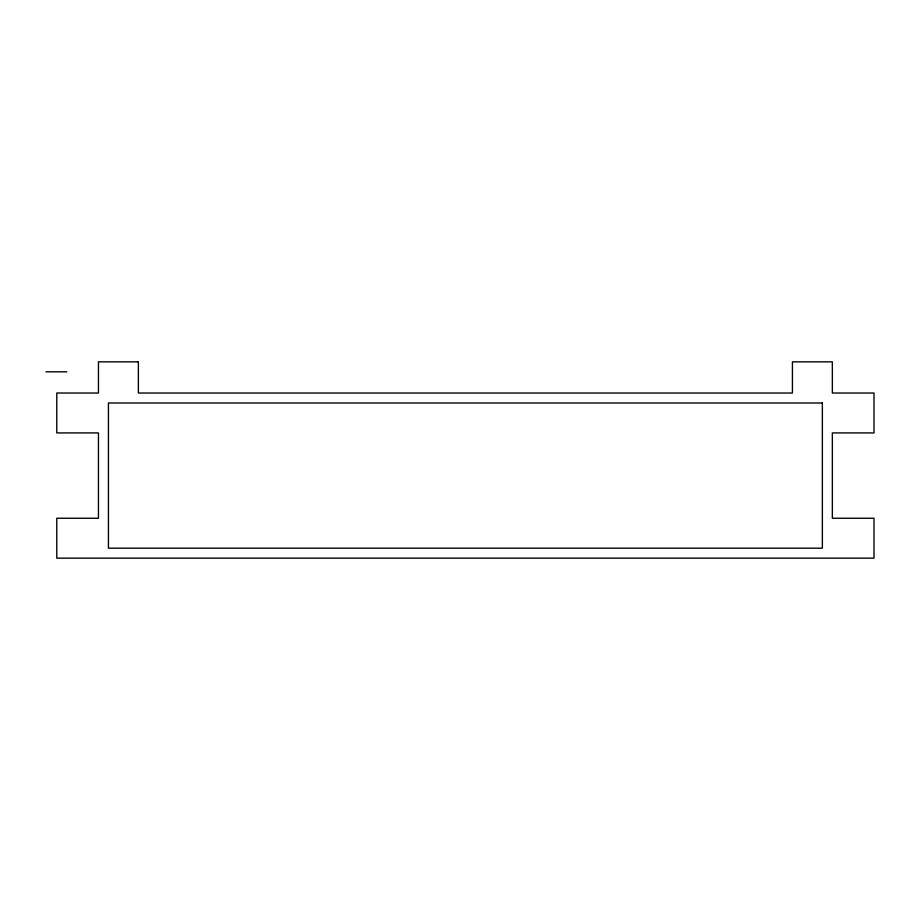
<?xml version="1.0" encoding="UTF-8"?>
<svg xmlns="http://www.w3.org/2000/svg" width="920" height="920" viewBox="0 0 920 920"><rect width="100%" height="100%" fill="white"/><g stroke="black" fill="none" stroke-linecap="round" stroke-linejoin="round"><path stroke-width="1.38" d="M46 371.818L66.769 371.818M138.368 361.836L98.451 361.836L98.451 393.024L56.787 393.024L56.787 432.929L98.451 432.929L98.451 518.247L56.787 518.247L56.787 558.164L874 558.164L874 518.247L832.347 518.247L832.347 432.929L874 432.929L874 393.024L832.347 393.024L832.347 361.836L792.431 361.836L792.431 393.024L138.368 393.024L138.368 361.836M822.365 402.994L108.433 402.994L108.433 548.182L822.365 548.182L822.365 402.994"/></g></svg>
